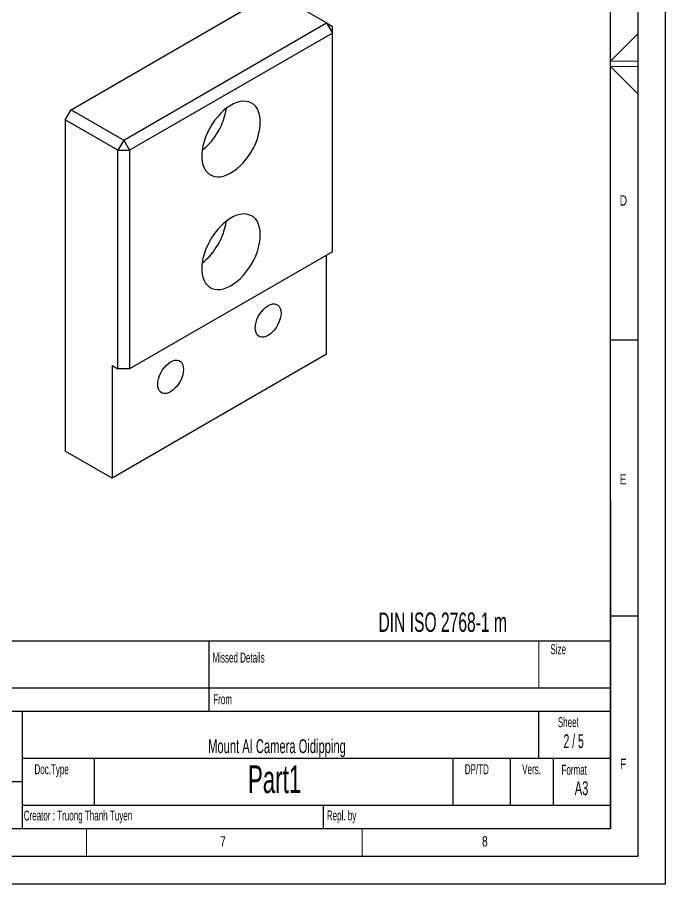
# Paper-space layout 'Sheet2' of a CAD drawing. Header units: millimetres. Extents: x 0 to 420, y 0 to 297.
# Drawn here: x 302.5 to 420, y 0 to 156.9 of the extents above; entities that cross this region are included whole.
import ezdxf

# ---------------------------------------------------------------- set-up
doc = ezdxf.new("R2010")
doc.units = ezdxf.units.MM
doc.layers.add('FORMAT', color=7, linetype='Continuous')
doc.layers.add('SLD-0', color=7, linetype='Continuous')
doc.styles.add('SLDTEXTSTYLE0', font='TXT', dxfattribs={"width": 0.75})
doc.styles.add('SLDTEXTSTYLE1', font='TXT', dxfattribs={"width": 0.605})
doc.styles.add('SLDTEXTSTYLE2', font='TXT', dxfattribs={"width": 0.563})

psp = doc.layouts.new('Sheet2')

# ---------------------------------------------------------------- linework, layer by layer
at = {"color": 7, "linetype": 'Continuous', "lineweight": 25}
for p, q in [((358.55, 155.89), (345.47, 163.45)), ((312.24, 140.18), (346.53, 159.98)), ((321.78, 134.67), (358.55, 155.89)), ((358.55, 155.89), (359.61, 154.06)), ((358.55, 155.89), (359.61, 155.28)), ((359.61, 154.06), (322.84, 132.83)), ((359.61, 154.06), (359.61, 155.28)), ((359.61, 114.45), (359.61, 154.06)), ((311.17, 138.34), (312.24, 140.18)), ((312.24, 140.18), (321.78, 134.67)), ((320.72, 132.83), (311.17, 138.34)), ((311.17, 138.34), (311.17, 78.32)), ((321.78, 134.67), (320.72, 132.83)), ((321.78, 134.67), (322.84, 132.83)), ((320.72, 132.83), (322.84, 132.83)), ((320.72, 93.23), (320.72, 132.83)), ((322.84, 132.83), (322.84, 93.23)), ((359.61, 114.45), (322.84, 93.23)), ((358.55, 95.88), (358.55, 113.84)), ((358.55, 95.88), (319.66, 73.43)), ((319.66, 93.84), (319.66, 73.43)), ((319.66, 93.84), (320.72, 93.23)), ((322.84, 93.23), (320.72, 93.23)), ((319.66, 73.43), (311.17, 78.32))]:
    psp.add_line(p, q, dxfattribs=at)
at = {"color": 7, "linetype": 'Continuous', "lineweight": 25, "flags": 128}
for points in [[(346.53, 137.93), (346.5, 138.61), (346.39, 139.24), (346.22, 139.81), (345.99, 140.32), (345.69, 140.76), (345.33, 141.12), (344.92, 141.39), (344.47, 141.59), (343.97, 141.69), (343.43, 141.71), (342.87, 141.64), (342.28, 141.48), (341.68, 141.23), (341.08, 140.9), (340.47, 140.5), (339.88, 140.01), (339.3, 139.47), (338.75, 138.86), (338.23, 138.2), (337.75, 137.49), (337.32, 136.75), (336.94, 135.99), (336.61, 135.21), (336.34, 134.43), (336.14, 133.66), (336, 132.9), (335.93, 132.16), (335.93, 131.46), (336, 130.81), (336.14, 130.21), (336.34, 129.67), (336.61, 129.19), (336.94, 128.79), (337.32, 128.47), (337.75, 128.24), (338.23, 128.09), (338.75, 128.02), (339.3, 128.05), (339.88, 128.17), (340.47, 128.37), (341.08, 128.66), (341.68, 129.03), (342.28, 129.48), (342.87, 129.99), (343.43, 130.57), (343.97, 131.21), (344.47, 131.89), (344.92, 132.61), (345.33, 133.36), (345.69, 134.13), (345.99, 134.91), (346.22, 135.69), (346.39, 136.46), (346.5, 137.21), (346.53, 137.93)], [(346.53, 117.52), (346.5, 118.2), (346.39, 118.82), (346.22, 119.4), (345.99, 119.91), (345.69, 120.34), (345.33, 120.7), (344.92, 120.98), (344.47, 121.17), (343.97, 121.28), (343.43, 121.3), (342.87, 121.23), (342.28, 121.07), (341.68, 120.82), (341.08, 120.49), (340.47, 120.08), (339.88, 119.6), (339.3, 119.05), (338.75, 118.44), (338.23, 117.78), (337.75, 117.08), (337.32, 116.34), (336.94, 115.58), (336.61, 114.8), (336.34, 114.02), (336.14, 113.24), (336, 112.48), (335.93, 111.75), (335.93, 111.05), (336, 110.39), (336.14, 109.79), (336.34, 109.25), (336.61, 108.78), (336.94, 108.38), (337.32, 108.06), (337.75, 107.82), (338.23, 107.67), (338.75, 107.61), (339.3, 107.64), (339.88, 107.75), (340.47, 107.96), (341.08, 108.25), (341.68, 108.62), (342.28, 109.06), (342.87, 109.58), (343.43, 110.16), (343.97, 110.79), (344.47, 111.48), (344.92, 112.2), (345.33, 112.95), (345.69, 113.72), (345.99, 114.5), (346.22, 115.28), (346.39, 116.05), (346.5, 116.8), (346.53, 117.52)], [(350.28, 103.35), (350.24, 102.86), (350.14, 102.35), (349.97, 101.82), (349.73, 101.3), (349.44, 100.8), (349.11, 100.34), (348.74, 99.93), (348.35, 99.58), (347.94, 99.31), (347.54, 99.11), (347.15, 99.01), (346.78, 99), (346.44, 99.07), (346.16, 99.24), (345.92, 99.49), (345.75, 99.82), (345.65, 100.21), (345.61, 100.66), (345.65, 101.14), (345.75, 101.66), (345.92, 102.18), (346.16, 102.7), (346.44, 103.2), (346.78, 103.66), (347.15, 104.07), (347.54, 104.42), (347.94, 104.7), (348.35, 104.89), (348.74, 105), (349.11, 105.01), (349.44, 104.93), (349.73, 104.77), (349.97, 104.52), (350.14, 104.19), (350.24, 103.8), (350.28, 103.35)], [(332.6, 93.14), (332.56, 92.66), (332.46, 92.14), (332.29, 91.62), (332.05, 91.1), (331.77, 90.6), (331.43, 90.14), (331.06, 89.73), (330.67, 89.38), (330.27, 89.1), (329.86, 88.91), (329.47, 88.8), (329.1, 88.79), (328.77, 88.87), (328.48, 89.03), (328.25, 89.28), (328.07, 89.61), (327.97, 90), (327.93, 90.45), (327.97, 90.94), (328.07, 91.45), (328.25, 91.98), (328.48, 92.5), (328.77, 93), (329.1, 93.46), (329.47, 93.87), (329.86, 94.22), (330.27, 94.49), (330.67, 94.69), (331.06, 94.79), (331.43, 94.8), (331.77, 94.73), (332.05, 94.56), (332.29, 94.31), (332.46, 93.98), (332.56, 93.59), (332.6, 93.14)]]:
    psp.add_lwpolyline(points, dxfattribs=at)
at = {"color": 7, "linetype": 'Continuous', "lineweight": 25}
for centre in [(328.5, 142.22), (328.5, 121.8)]:
    psp.add_arc(centre, 12.01, 308.5668, 351.4386, dxfattribs=at)
at = {"layer": 'FORMAT'}
for p, q in [((410, 98.5), (415, 98.5)), ((410, 10), (410, 69.5)), ((410, 69.5), (410, 10)), ((337.2, 44), (337.2, 31.25)), ((225.4, 35.5), (410, 35.5)), ((269.6, 31.25), (303.4, 31.25)), ((303.4, 18.5), (303.4, 31.25)), ((303.4, 31.25), (410, 31.25)), ((397, 22.75), (397, 31.25)), ((303.4, 22.75), (410, 22.75)), ((316.4, 22.75), (316.4, 14.25)), ((381.4, 22.75), (381.4, 14.25)), ((391.8, 22.75), (391.8, 14.25)), ((399.6, 22.75), (399.6, 14.25)), ((269.6, 18.5), (303.4, 18.5)), ((303.4, 10), (303.4, 18.5)), ((303.4, 14.25), (410, 14.25)), ((358, 10), (358, 14.25)), ((225.4, 10), (410, 10))]:
    psp.add_line(p, q, dxfattribs=at)
at = {"layer": 'FORMAT', "lineweight": 18}
psp.add_line((397, 35.5), (397, 44), dxfattribs=at)
at = {"layer": 'SLD-0'}
for p, q in [((420, 0), (420, 297)), ((415, 5), (415, 292)), ((410, 10), (410, 287)), ((410, 48.5), (415, 48.5)), ((225.4, 44), (410, 44)), ((20, 10), (410, 10)), ((225.4, 10), (410, 10)), ((15, 5), (415, 5)), ((0, 0), (420, 0))]:
    psp.add_line(p, q, dxfattribs=at)
at = {"layer": 'SLD-0', "color": 7, "linetype": 'Continuous', "lineweight": 18}
for p, q in [((410, 149), (415, 153.98)), ((415, 149), (410, 149)), ((410, 148), (415, 143.02)), ((415, 148), (410, 148)), ((315, 5), (315, 10)), ((365, 5), (365, 10))]:
    psp.add_line(p, q, dxfattribs=at)

# ---------------------------------------------------------------- texts
at = {"layer": 'FORMAT'}
for s, insert, char_height, attachment_point, style in [('D', (411.67, 124.67), 1.85, 1, 'SLDTEXTSTYLE0'), ('E', (411.67, 74.16), 1.85, 1, 'SLDTEXTSTYLE0'), ('Size', (399.11, 43.37), 1.8, 1, 'SLDTEXTSTYLE1'), ('Missed Details', (337.86, 41.86), 1.8, 1, 'SLDTEXTSTYLE1'), ('From', (338, 34.3), 1.8, 1, 'SLDTEXTSTYLE1'), ('Sheet', (400.46, 30.15), 1.8, 1, 'SLDTEXTSTYLE1'), ('2 / 5', (403.32, 27.07), 2.5, 2, 'SLDTEXTSTYLE2'), ('Mount AI Camera Oidipping', (349.55, 26.15), 2.5, 2, 'SLDTEXTSTYLE1'), ('F', (411.73, 22.62), 1.85, 1, 'SLDTEXTSTYLE0'), ('Doc.Type', (305.59, 21.63), 1.8, 1, 'SLDTEXTSTYLE1'), ('Part1', (349.12, 21.42), 5, 2, 'SLDTEXTSTYLE1'), ('DP/TD', (383.59, 21.63), 1.8, 1, 'SLDTEXTSTYLE1'), ('Vers.', (393.99, 21.63), 1.8, 1, 'SLDTEXTSTYLE1'), ('Format', (401.12, 21.53), 1.8, 1, 'SLDTEXTSTYLE1'), ('A3', (404.75, 18.54), 2.5, 2, 'SLDTEXTSTYLE1'), ('Creator : Truong Thanh Tuyen', (303.65, 13.25), 1.8, 1, 'SLDTEXTSTYLE1'), ('Repl. by', (358.59, 13.26), 1.8, 1, 'SLDTEXTSTYLE1'), ('7', (339.25, 8.6), 1.85, 1, 'SLDTEXTSTYLE0'), ('8', (386.71, 8.6), 1.85, 1, 'SLDTEXTSTYLE0')]:
    psp.add_mtext(s, dxfattribs=dict(at, insert=insert, char_height=char_height, attachment_point=attachment_point, style=style))
at = {"layer": 'SLD-0', "insert": (367.94, 49.11), "char_height": 3.5, "attachment_point": 1, "style": 'SLDTEXTSTYLE1'}
psp.add_mtext('DIN ISO 2768-1 m', dxfattribs=at)

doc.saveas('drawing.dxf')
